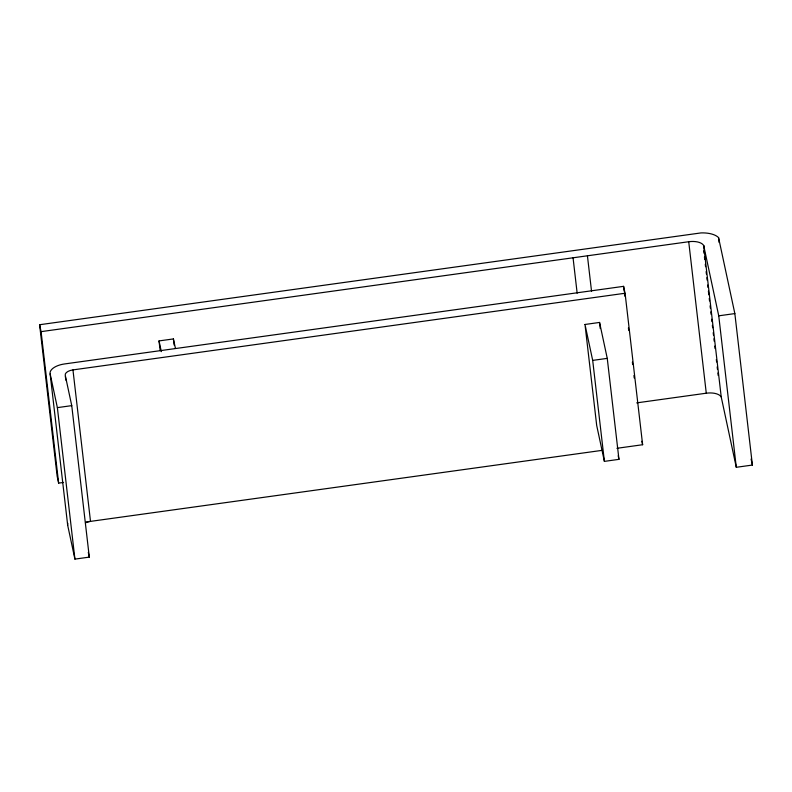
<?xml version="1.0" encoding="UTF-8"?>
<svg xmlns="http://www.w3.org/2000/svg" width="792" height="792" viewBox="0 0 792 792"><rect width="100%" height="100%" fill="white"/><g stroke="black" fill="none" stroke-linecap="round" stroke-linejoin="round"><path stroke-width="1.19" d="M39.6 324.73L700.969 232.917A21.919 10.623 -6.6 0 1 718.552 237.59L734.847 313.582L752.4 465.062L736.293 467.29L721.235 397.02L703.672 245.54L703.068 244.679A14.018 6.791 -6.6 0 0 688.723 241.728L41.085 331.64L39.6 324.73L57.153 476.21L58.638 483.12L63.538 482.437M160.152 350.658L159.024 340.916L173.408 338.927L175.448 348.45M625.076 293.248L623.591 286.348L64.518 363.954A16.196 7.851 -6.6 0 0 50.134 373.883L67.696 525.363L74.923 559.112L89.308 557.113L71.745 405.633L65.231 375.23A8.692 4.217 -6.6 0 1 72.953 369.904L625.076 293.248L642.629 444.728L616.918 448.302M584.991 324.473L599.554 322.443L607.256 358.37L618.958 459.35L604.395 461.38L596.693 425.452L584.991 324.473L592.693 360.39L604.395 461.38M50.134 373.883L57.37 407.632L71.745 405.633M704.088 247.46L703.692 245.56L718.74 315.82L734.847 313.582M592.693 360.39L607.256 358.37M636.718 402.871L706.276 393.208A14.018 6.791 -6.6 0 1 720.621 396.158L721.235 397.02M86.199 521.977L602.227 450.341M751.103 459.023L752.4 465.062M641.886 441.273L642.629 444.728M618.186 455.766L618.958 459.35M159.024 340.916L161.33 351.638M88.298 552.44L89.308 557.113M718.552 237.59L719.116 242.481M718.74 315.82L736.293 467.29M703.722 250.816L704.009 253.262M704.434 256.925L704.712 259.37M705.286 264.261L705.563 266.706M706.127 271.587L706.414 274.032M706.84 277.695L707.127 280.14M707.692 285.021L707.969 287.466M708.394 291.129L708.82 294.802M709.246 298.465L709.533 300.911M710.097 305.791L710.374 308.237M710.8 311.899L711.087 314.345M711.652 319.226L711.939 321.671M712.364 325.334L712.642 327.779M713.206 332.67L713.493 335.115M713.919 338.778L714.206 341.223M714.77 346.104L715.047 348.549M716.324 359.538L716.611 361.984M717.176 366.874L717.453 369.32M717.879 372.983L718.166 375.418M688.723 241.728L706.276 393.208M623.591 286.348L624.155 291.228M624.442 293.674L624.72 296.119M628.403 327.878L628.69 330.323M632.372 362.083L632.65 364.528M633.927 375.517L634.204 377.962M599.554 322.443L600.257 328.531M587.426 255.796L591.535 291.218M573.052 257.786L577.16 293.218M173.408 338.927L174.111 345.005M72.953 369.904L90.506 521.374A8.692 4.217 -6.6 0 0 85.447 522.958M65.37 376.447L65.795 380.12M57.37 407.632L74.923 559.112M41.085 331.64L58.638 483.12M67.696 525.363A16.196 7.851 -6.6 0 1 67.815 523.294"/></g></svg>
